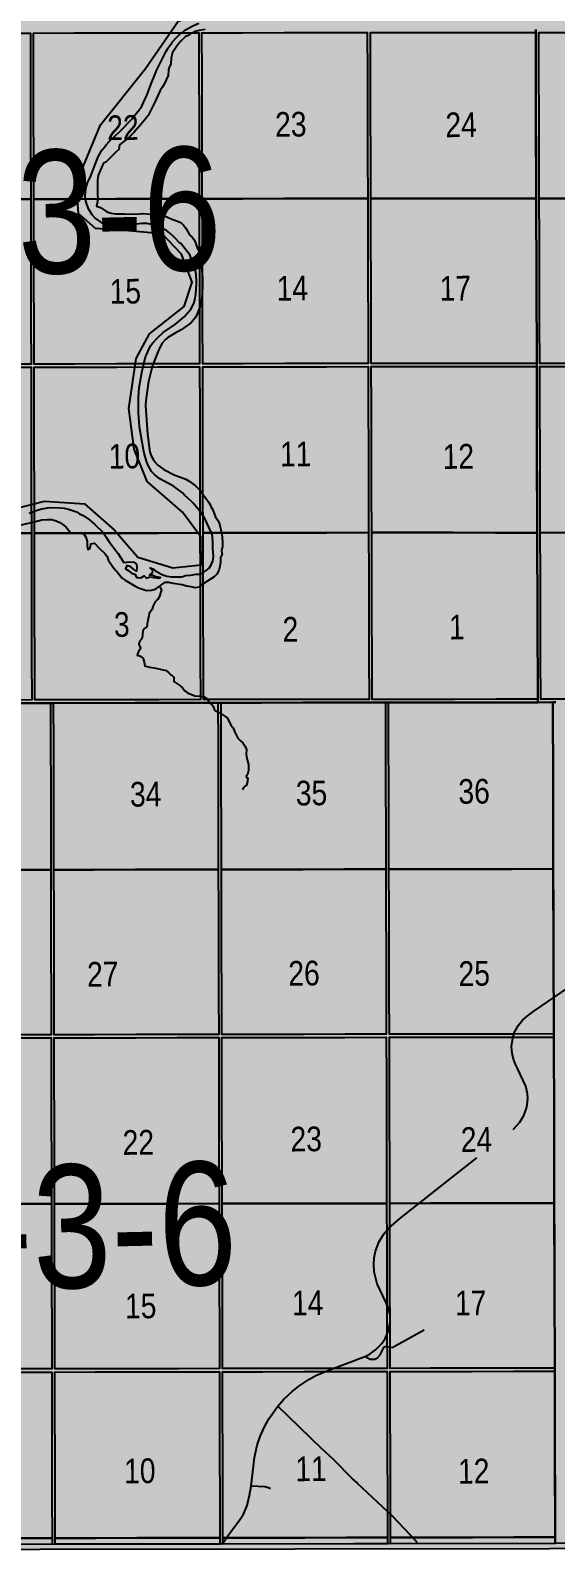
# Model space of a CAD drawing. Extents: x 405326 to 424052, y 6044755 to 6062236.
# Drawn here: x 417105.8 to 417274.9, y 6049232 to 6049722.1 of the extents above; entities that cross this region are included whole.
import ezdxf

# ---------------------------------------------------------------- set-up
doc = ezdxf.new("R2010")
doc.units = 0
doc.header["$LTSCALE"] = 5
doc.linetypes.add('DASHED2', pattern=[9.525, 6.35, -3.175])
for name, color, linetype in [('39', 28, 'Continuous'), ('Quarters', 8, 'Continuous'), ('RoadSeg', 57, 'DASHED2'), ('T-WATER', 160, 'Continuous'), ('Townships', 57, 'Continuous')]:
    doc.layers.add(name, color=color, linetype=linetype)
doc.layers.add('ROUTE-MAP-BACKGROUND-H', color=7, linetype='Continuous', true_color=0xf0ebff)
doc.styles.add('120', font='ARIALN.TTF', dxfattribs={"height": 13})
doc.linetypes.add('TRACKS', pattern='A,3.81,[130,ltypeshp1.shx,S=6.35,R=0,X=0,Y=0],3.81', length=7.62)

msp = doc.modelspace()

# ---------------------------------------------------------------- hatches: boundary and pattern name
at = {"layer": 'ROUTE-MAP-BACKGROUND-H'}
h = msp.add_hatch(color=256, dxfattribs=at)
h.dxf.hatch_style = 1
h.paths.add_polyline_path([(416614.74, 6050107.04), (417600.353, 6050108.36), (417601.524, 6049233.335), (416615.912, 6049232.015)])

# ---------------------------------------------------------------- linework, layer by layer
at = {"layer": '39', "linetype": 'TRACKS', "flags": 128}
msp.add_lwpolyline([(416900.986, 6049233.699), (416899.999, 6049240.417), (416897.513, 6049271.202), (416886.85, 6049290.613), (416876.311, 6049305.749), (416867.287, 6049325.285), (416877.047, 6049340.35), (416898.725, 6049366.378), (416916.12, 6049377.153), (416928.973, 6049398.733), (416944.92, 6049409.701), (416941.13, 6049434.717), (416946.428, 6049451.926), (416962.063, 6049461.956), (416972.053, 6049480.735), (416998.024, 6049505.601), (417011.149, 6049520.944), (417037.44, 6049520.041), (417061.548, 6049513.193), (417082.203, 6049514.471), (417093.773, 6049521.68), (417089.686, 6049535.437), (417082.473, 6049546.687), (417087.143, 6049564.521), (417110.296, 6049570.494), (417123.129, 6049569.573), (417132.842, 6049561.141), (417140.366, 6049552.394), (417151.637, 6049548.969), (417160.712, 6049549.919), (417160.7, 6049558.989), (417154.761, 6049566.971), (417143.357, 6049576.768), (417139.219, 6049587.164), (417137.434, 6049600.311), (417139.769, 6049616.407), (417144.08, 6049624.355), (417155.262, 6049633.201), (417157.805, 6049641.055), (417154.454, 6049650.078), (417148.161, 6049656.546), (417136.18, 6049657.708), (417126.753, 6049658.284), (417121.247, 6049663.183), (417120.449, 6049672.798), (417128.289, 6049691.753), (417142.797, 6049709.828), (417153.382, 6049725.15), (417173.403, 6049732.438), (417203.045, 6049742.094), (417231.892, 6049757.637), (417272.139, 6049766.522), (417291.766, 6049775.576), (417299.113, 6049783.381), (417295.948, 6049800.059), (417276.067, 6049834.769), (417258.919, 6049865.047), (417253.785, 6049884.107), (417259.264, 6049898.833), (417277.309, 6049916.127), (417285.331, 6049938.511), (417281.396, 6049943.609)], dxfattribs=at)
at = {"layer": 'Quarters'}
for points in [[(417105.823, 6049681.168), (417105.849, 6049667.793), (417092.447, 6049667.77), (417079.045, 6049667.747), (417065.644, 6049667.724), (417052.576, 6049667.702), (417052.556, 6049681.076), (417052.535, 6049694.451), (417052.514, 6049707.825), (417052.493, 6049721.2), (417065.556, 6049721.222), (417078.953, 6049721.245), (417092.35, 6049721.268), (417105.747, 6049721.291), (417105.772, 6049707.917), (417105.798, 6049694.542)], [(417160.094, 6049681.261), (417160.124, 6049667.887), (417146.723, 6049667.864), (417133.321, 6049667.841), (417119.92, 6049667.818), (417106.852, 6049667.795), (417106.827, 6049681.17), (417106.801, 6049694.544), (417106.776, 6049707.918), (417106.75, 6049721.293), (417119.813, 6049721.315), (417133.209, 6049721.338), (417146.606, 6049721.361), (417160.003, 6049721.384), (417160.033, 6049708.009), (417160.064, 6049694.635)], [(417214.363, 6049681.355), (417214.398, 6049667.981), (417200.997, 6049667.957), (417187.597, 6049667.934), (417174.195, 6049667.911), (417161.128, 6049667.889), (417161.097, 6049681.263), (417161.067, 6049694.637), (417161.037, 6049708.011), (417161.006, 6049721.385), (417174.069, 6049721.408), (417187.466, 6049721.43), (417200.862, 6049721.454), (417214.258, 6049721.477), (417214.293, 6049708.103), (417214.328, 6049694.729)], [(417268.628, 6049681.339), (417268.668, 6049667.966), (417255.268, 6049667.97), (417241.867, 6049667.973), (417228.467, 6049667.977), (417215.401, 6049667.981), (417215.366, 6049681.355), (417215.331, 6049694.729), (417215.296, 6049708.103), (417215.261, 6049721.476), (417228.322, 6049721.472), (417241.718, 6049721.468), (417255.114, 6049721.464), (417268.509, 6049721.46), (417268.549, 6049708.087), (417268.589, 6049694.713)], [(417322.901, 6049681.552), (417322.945, 6049668.178), (417309.543, 6049668.126), (417296.141, 6049668.073), (417282.739, 6049668.021), (417269.671, 6049667.97), (417269.631, 6049681.343), (417269.592, 6049694.717), (417269.552, 6049708.091), (417269.512, 6049721.464), (417282.575, 6049721.515), (417295.973, 6049721.567), (417309.37, 6049721.619), (417322.768, 6049721.672), (417322.812, 6049708.298), (417322.856, 6049694.925)], [(417105.926, 6049627.67), (417105.951, 6049614.63), (417092.544, 6049614.607), (417079.138, 6049614.584), (417065.731, 6049614.561), (417052.659, 6049614.538), (417052.639, 6049627.578), (417052.618, 6049640.953), (417052.597, 6049654.327), (417052.576, 6049667.702), (417065.644, 6049667.724), (417079.045, 6049667.747), (417092.447, 6049667.77), (417105.849, 6049667.793), (417105.875, 6049654.419), (417105.9, 6049641.045)], [(417160.216, 6049627.764), (417160.246, 6049614.724), (417146.839, 6049614.701), (417133.433, 6049614.678), (417120.026, 6049614.655), (417106.954, 6049614.632), (417106.929, 6049627.672), (417106.903, 6049641.046), (417106.878, 6049654.421), (417106.852, 6049667.795), (417119.92, 6049667.818), (417133.321, 6049667.841), (417146.723, 6049667.864), (417160.124, 6049667.887), (417160.155, 6049654.513), (417160.185, 6049641.138)], [(417214.504, 6049627.859), (417214.538, 6049614.819), (417201.133, 6049614.796), (417187.727, 6049614.772), (417174.321, 6049614.749), (417161.249, 6049614.726), (417161.219, 6049627.766), (417161.188, 6049641.14), (417161.158, 6049654.514), (417161.128, 6049667.889), (417174.195, 6049667.911), (417187.597, 6049667.934), (417200.997, 6049667.957), (417214.398, 6049667.981), (417214.433, 6049654.607), (417214.469, 6049641.233)], [(417268.787, 6049627.845), (417268.826, 6049614.806), (417255.421, 6049614.809), (417242.017, 6049614.812), (417228.612, 6049614.816), (417215.541, 6049614.819), (417215.507, 6049627.859), (417215.472, 6049641.233), (417215.437, 6049654.607), (417215.401, 6049667.981), (417228.467, 6049667.977), (417241.867, 6049667.973), (417255.268, 6049667.97), (417268.668, 6049667.966), (417268.708, 6049654.592), (417268.747, 6049641.219)], [(417323.078, 6049628.058), (417323.121, 6049615.019), (417309.715, 6049614.967), (417296.308, 6049614.914), (417282.901, 6049614.861), (417269.829, 6049614.81), (417269.79, 6049627.849), (417269.75, 6049641.222), (417269.711, 6049654.596), (417269.671, 6049667.97), (417282.739, 6049668.021), (417296.141, 6049668.073), (417309.543, 6049668.126), (417322.945, 6049668.178), (417322.989, 6049654.805), (417323.033, 6049641.432)], [(417106.03, 6049573.504), (417106.056, 6049560.13), (417092.644, 6049560.106), (417079.233, 6049560.083), (417065.821, 6049560.06), (417052.744, 6049560.037), (417052.723, 6049573.411), (417052.702, 6049586.786), (417052.681, 6049600.16), (417052.661, 6049613.535), (417065.733, 6049613.558), (417079.139, 6049613.581), (417092.546, 6049613.604), (417105.953, 6049613.627), (417105.978, 6049600.253), (417106.004, 6049586.879)], [(417160.339, 6049573.599), (417160.37, 6049560.225), (417146.959, 6049560.201), (417133.547, 6049560.178), (417120.136, 6049560.154), (417107.059, 6049560.132), (417107.033, 6049573.506), (417107.007, 6049586.88), (417106.982, 6049600.255), (417106.956, 6049613.629), (417120.028, 6049613.652), (417133.435, 6049613.675), (417146.841, 6049613.698), (417160.248, 6049613.721), (417160.278, 6049600.347), (417160.309, 6049586.973)], [(417214.647, 6049573.694), (417214.682, 6049560.32), (417201.272, 6049560.297), (417187.861, 6049560.273), (417174.45, 6049560.249), (417161.373, 6049560.226), (417161.343, 6049573.601), (417161.312, 6049586.975), (417161.282, 6049600.349), (417161.251, 6049613.723), (417174.323, 6049613.746), (417187.73, 6049613.769), (417201.135, 6049613.793), (417214.541, 6049613.816), (417214.576, 6049600.442), (417214.611, 6049587.068)], [(417268.949, 6049573.682), (417268.988, 6049560.308), (417255.579, 6049560.311), (417242.17, 6049560.314), (417228.76, 6049560.317), (417215.685, 6049560.32), (417215.65, 6049573.694), (417215.614, 6049587.068), (417215.579, 6049600.442), (417215.544, 6049613.816), (417228.614, 6049613.813), (417242.019, 6049613.809), (417255.424, 6049613.806), (417268.829, 6049613.803), (417268.869, 6049600.429), (417268.909, 6049587.055)], [(417323.258, 6049573.896), (417323.302, 6049560.523), (417309.891, 6049560.47), (417296.48, 6049560.417), (417283.068, 6049560.364), (417269.992, 6049560.312), (417269.952, 6049573.686), (417269.912, 6049587.059), (417269.872, 6049600.433), (417269.832, 6049613.807), (417282.904, 6049613.858), (417296.311, 6049613.911), (417309.718, 6049613.964), (417323.124, 6049614.016), (417323.169, 6049600.643), (417323.213, 6049587.27)], [(417323.436, 6049520.304), (417323.481, 6049506.832), (417310.065, 6049506.779), (417296.649, 6049506.725), (417283.234, 6049506.672), (417270.152, 6049506.62), (417270.112, 6049520.092), (417270.071, 6049533.565), (417270.031, 6049546.939), (417269.992, 6049560.312), (417283.068, 6049560.364), (417296.48, 6049560.417), (417309.891, 6049560.47), (417323.302, 6049560.523), (417323.347, 6049547.149), (417323.391, 6049533.776)], [(417106.133, 6049519.897), (417106.159, 6049506.413), (417092.743, 6049506.389), (417079.327, 6049506.366), (417065.91, 6049506.342), (417052.828, 6049506.319), (417052.807, 6049519.804), (417052.786, 6049533.288), (417052.765, 6049546.662), (417052.744, 6049560.037), (417065.821, 6049560.06), (417079.233, 6049560.083), (417092.644, 6049560.106), (417106.056, 6049560.13), (417106.082, 6049546.755), (417106.107, 6049533.381)], [(417160.462, 6049519.992), (417160.493, 6049506.508), (417147.077, 6049506.485), (417133.661, 6049506.461), (417120.244, 6049506.438), (417107.162, 6049506.415), (417107.137, 6049519.899), (417107.111, 6049533.383), (417107.085, 6049546.757), (417107.059, 6049560.132), (417120.136, 6049560.154), (417133.547, 6049560.178), (417146.959, 6049560.201), (417160.37, 6049560.225), (417160.401, 6049546.851), (417160.431, 6049533.476)], [(417214.788, 6049520.089), (417214.824, 6049506.605), (417201.409, 6049506.581), (417187.994, 6049506.556), (417174.578, 6049506.533), (417161.496, 6049506.51), (417161.465, 6049519.994), (417161.435, 6049533.478), (417161.404, 6049546.852), (417161.373, 6049560.226), (417174.45, 6049560.249), (417187.861, 6049560.273), (417201.272, 6049560.297), (417214.682, 6049560.32), (417214.717, 6049546.946), (417214.753, 6049533.572)], [(417269.109, 6049520.088), (417269.149, 6049506.616), (417255.735, 6049506.613), (417242.321, 6049506.61), (417228.907, 6049506.608), (417215.827, 6049506.605), (417215.791, 6049520.089), (417215.756, 6049533.572), (417215.72, 6049546.946), (417215.685, 6049560.32), (417228.76, 6049560.317), (417242.17, 6049560.314), (417255.579, 6049560.311), (417268.988, 6049560.308), (417269.028, 6049546.935), (417269.068, 6049533.561)], [(417112.304, 6049465.076), (417112.328, 6049451.702), (417099.006, 6049451.68), (417085.683, 6049451.657), (417072.36, 6049451.635), (417059.372, 6049451.614), (417059.352, 6049464.988), (417059.332, 6049478.362), (417059.312, 6049491.847), (417059.292, 6049505.331), (417072.276, 6049505.353), (417085.594, 6049505.375), (417098.911, 6049505.398), (417112.229, 6049505.42), (417112.254, 6049491.936), (417112.279, 6049478.451)], [(417166.251, 6049465.167), (417166.28, 6049451.792), (417152.96, 6049451.769), (417139.639, 6049451.747), (417126.318, 6049451.725), (417113.332, 6049451.703), (417113.307, 6049465.078), (417113.282, 6049478.453), (417113.257, 6049491.937), (417113.232, 6049505.422), (417126.214, 6049505.444), (417139.53, 6049505.467), (417152.846, 6049505.489), (417166.162, 6049505.512), (417166.191, 6049492.027), (417166.221, 6049478.542)], [(417220.194, 6049465.26), (417220.229, 6049451.885), (417206.91, 6049451.861), (417193.591, 6049451.837), (417180.27, 6049451.815), (417167.284, 6049451.793), (417167.254, 6049465.168), (417167.225, 6049478.543), (417167.195, 6049492.028), (417167.165, 6049505.513), (417180.146, 6049505.535), (417193.462, 6049505.558), (417206.776, 6049505.581), (417220.091, 6049505.604), (417220.125, 6049492.12), (417220.16, 6049478.635)], [(417274.132, 6049465.326), (417274.171, 6049451.952), (417260.853, 6049451.936), (417247.534, 6049451.919), (417234.216, 6049451.902), (417221.232, 6049451.886), (417221.197, 6049465.261), (417221.163, 6049478.636), (417221.128, 6049492.121), (417221.094, 6049505.605), (417234.073, 6049505.615), (417247.387, 6049505.625), (417260.701, 6049505.636), (417274.014, 6049505.646), (417274.054, 6049492.173), (417274.093, 6049478.7)], [(417112.403, 6049411.577), (417112.427, 6049398.537), (417099.1, 6049398.515), (417085.772, 6049398.493), (417072.445, 6049398.471), (417059.451, 6049398.45), (417059.432, 6049411.49), (417059.412, 6049424.865), (417059.392, 6049438.239), (417059.372, 6049451.614), (417072.36, 6049451.635), (417085.683, 6049451.657), (417099.006, 6049451.68), (417112.328, 6049451.702), (417112.353, 6049438.327), (417112.378, 6049424.952)], [(417166.37, 6049411.666), (417166.399, 6049398.625), (417153.073, 6049398.604), (417139.747, 6049398.582), (417126.422, 6049398.56), (417113.43, 6049398.539), (417113.406, 6049411.579), (417113.381, 6049424.954), (417113.357, 6049438.329), (417113.332, 6049451.703), (417126.318, 6049451.725), (417139.639, 6049451.747), (417152.96, 6049451.769), (417166.28, 6049451.792), (417166.31, 6049438.416), (417166.34, 6049425.041)], [(417220.332, 6049411.76), (417220.366, 6049398.719), (417207.042, 6049398.695), (417193.718, 6049398.67), (417180.393, 6049398.648), (417167.402, 6049398.627), (417167.373, 6049411.668), (417167.343, 6049425.043), (417167.313, 6049438.418), (417167.284, 6049451.793), (417180.27, 6049451.815), (417193.591, 6049451.837), (417206.91, 6049451.861), (417220.229, 6049451.885), (417220.263, 6049438.51), (417220.298, 6049425.135)], [(417274.289, 6049411.831), (417274.327, 6049398.791), (417261.004, 6049398.774), (417247.681, 6049398.756), (417234.358, 6049398.738), (417221.369, 6049398.72), (417221.335, 6049411.761), (417221.301, 6049425.136), (417221.266, 6049438.511), (417221.232, 6049451.886), (417234.216, 6049451.902), (417247.534, 6049451.919), (417260.853, 6049451.936), (417274.171, 6049451.952), (417274.21, 6049438.579), (417274.25, 6049425.205)], [(417112.504, 6049357.409), (417112.529, 6049344.035), (417099.196, 6049344.013), (417085.864, 6049343.992), (417072.531, 6049343.97), (417059.533, 6049343.949), (417059.513, 6049357.324), (417059.493, 6049370.698), (417059.473, 6049384.073), (417059.453, 6049397.447), (417072.446, 6049397.468), (417085.774, 6049397.49), (417099.101, 6049397.512), (417112.429, 6049397.534), (417112.454, 6049384.159), (417112.479, 6049370.784)], [(417166.49, 6049357.497), (417166.52, 6049344.122), (417153.189, 6049344.1), (417139.859, 6049344.079), (417126.528, 6049344.057), (417113.532, 6049344.036), (417113.507, 6049357.411), (417113.482, 6049370.786), (417113.457, 6049384.161), (417113.432, 6049397.535), (417126.424, 6049397.557), (417139.749, 6049397.579), (417153.075, 6049397.6), (417166.401, 6049397.622), (417166.431, 6049384.247), (417166.46, 6049370.872)], [(417220.472, 6049357.591), (417220.507, 6049344.216), (417207.178, 6049344.191), (417193.85, 6049344.166), (417180.519, 6049344.144), (417167.523, 6049344.123), (417167.493, 6049357.499), (417167.464, 6049370.874), (417167.434, 6049384.249), (417167.404, 6049397.624), (417180.395, 6049397.645), (417193.721, 6049397.667), (417207.045, 6049397.691), (417220.369, 6049397.716), (417220.403, 6049384.341), (417220.438, 6049370.966)], [(417274.448, 6049357.667), (417274.487, 6049344.293), (417261.159, 6049344.274), (417247.832, 6049344.255), (417234.504, 6049344.236), (417221.51, 6049344.217), (417221.475, 6049357.592), (417221.441, 6049370.967), (417221.406, 6049384.342), (417221.372, 6049397.717), (417234.36, 6049397.735), (417247.684, 6049397.753), (417261.007, 6049397.77), (417274.33, 6049397.788), (417274.369, 6049384.414), (417274.409, 6049371.04)], [(417112.604, 6049303.91), (417112.628, 6049290.87), (417099.291, 6049290.849), (417085.953, 6049290.827), (417072.616, 6049290.806), (417059.613, 6049290.786), (417059.593, 6049303.826), (417059.573, 6049317.2), (417059.553, 6049330.575), (417059.533, 6049343.949), (417072.531, 6049343.97), (417085.864, 6049343.992), (417099.196, 6049344.013), (417112.529, 6049344.035), (417112.554, 6049330.66), (417112.579, 6049317.285)], [(417166.61, 6049303.996), (417166.639, 6049290.956), (417153.303, 6049290.934), (417139.968, 6049290.913), (417126.633, 6049290.892), (417113.631, 6049290.871), (417113.607, 6049303.912), (417113.582, 6049317.287), (417113.557, 6049330.662), (417113.532, 6049344.036), (417126.528, 6049344.057), (417139.859, 6049344.079), (417153.189, 6049344.1), (417166.52, 6049344.122), (417166.55, 6049330.747), (417166.58, 6049317.371)], [(417220.611, 6049304.091), (417220.645, 6049291.05), (417207.312, 6049291.025), (417193.978, 6049290.999), (417180.643, 6049290.978), (417167.642, 6049290.957), (417167.613, 6049303.998), (417167.583, 6049317.373), (417167.553, 6049330.748), (417167.523, 6049344.123), (417180.519, 6049344.144), (417193.85, 6049344.166), (417207.178, 6049344.191), (417220.507, 6049344.216), (417220.542, 6049330.841), (417220.576, 6049317.466)], [(417274.606, 6049304.171), (417274.644, 6049291.132), (417261.312, 6049291.112), (417247.979, 6049291.091), (417234.647, 6049291.071), (417221.648, 6049291.052), (417221.614, 6049304.092), (417221.579, 6049317.467), (417221.545, 6049330.842), (417221.51, 6049344.217), (417234.504, 6049344.236), (417247.832, 6049344.255), (417261.159, 6049344.274), (417274.487, 6049344.293), (417274.527, 6049330.919), (417274.566, 6049317.545)], [(417112.705, 6049249.742), (417112.731, 6049236.368), (417099.388, 6049236.347), (417086.046, 6049236.326), (417072.704, 6049236.305), (417059.695, 6049236.285), (417059.675, 6049249.659), (417059.655, 6049263.034), (417059.635, 6049276.408), (417059.615, 6049289.783), (417072.618, 6049289.803), (417085.955, 6049289.824), (417099.293, 6049289.846), (417112.63, 6049289.867), (417112.655, 6049276.492), (417112.68, 6049263.117)], [(417166.731, 6049249.827), (417166.761, 6049236.452), (417153.421, 6049236.431), (417140.08, 6049236.41), (417126.74, 6049236.389), (417113.734, 6049236.369), (417113.709, 6049249.744), (417113.683, 6049263.119), (417113.658, 6049276.494), (417113.633, 6049289.868), (417126.634, 6049289.889), (417139.97, 6049289.91), (417153.306, 6049289.931), (417166.641, 6049289.952), (417166.671, 6049276.577), (417166.701, 6049263.202)], [(417220.752, 6049249.922), (417220.787, 6049236.547), (417207.449, 6049236.521), (417194.111, 6049236.495), (417180.77, 6049236.474), (417167.764, 6049236.453), (417167.734, 6049249.829), (417167.704, 6049263.204), (417167.674, 6049276.579), (417167.644, 6049289.954), (417180.645, 6049289.975), (417193.981, 6049289.996), (417207.314, 6049290.021), (417220.648, 6049290.047), (417220.682, 6049276.672), (417220.717, 6049263.297)], [(417274.766, 6049250.007), (417274.805, 6049236.633), (417261.468, 6049236.612), (417248.13, 6049236.59), (417234.793, 6049236.569), (417221.79, 6049236.548), (417221.755, 6049249.923), (417221.72, 6049263.298), (417221.686, 6049276.673), (417221.651, 6049290.048), (417234.649, 6049290.068), (417247.982, 6049290.088), (417261.314, 6049290.108), (417274.647, 6049290.129), (417274.686, 6049276.755), (417274.726, 6049263.381)], [(417112.731, 6049236.368), (417112.734, 6049234.363), (417059.699, 6049234.286), (417059.695, 6049236.285), (417072.704, 6049236.305), (417086.046, 6049236.326), (417099.388, 6049236.347)], [(417166.761, 6049236.452), (417166.766, 6049234.443), (417113.738, 6049234.365), (417113.734, 6049236.369), (417126.74, 6049236.389), (417140.08, 6049236.41), (417153.421, 6049236.431)], [(417220.787, 6049236.547), (417220.792, 6049234.522), (417167.769, 6049234.444), (417167.764, 6049236.453), (417180.77, 6049236.474), (417194.111, 6049236.495), (417207.449, 6049236.521)], [(417274.805, 6049236.633), (417274.811, 6049234.601), (417221.795, 6049234.523), (417221.79, 6049236.548), (417234.793, 6049236.569), (417248.13, 6049236.59), (417261.468, 6049236.612)]]:
    msp.add_lwpolyline(points, close=True, dxfattribs=at)
at = {"layer": 'RoadSeg'}
for points in [[(417213.76, 6049294.968), (417215.24, 6049295.765), (417216.945, 6049296.965), (417218.995, 6049299.105), (417219.992, 6049300.69), (417220.821, 6049302.404), (417221.258, 6049303.711), (417221.644, 6049305.915), (417221.591, 6049308.375), (417221.227, 6049309.864), (417220.452, 6049311.91), (417217.489, 6049318.234), (417216.473, 6049322.171), (417216.323, 6049324.563), (417216.444, 6049326.662), (417216.865, 6049328.766), (417218.094, 6049331.953), (417219.736, 6049334.549), (417221.165, 6049336.177), (417224.627, 6049339.178), (417261.203, 6049368.035), (417263.383, 6049370.344), (417264.733, 6049372.535), (417265.581, 6049374.915), (417265.792, 6049375.95), (417266.014, 6049378.018), (417265.882, 6049379.512), (417265.331, 6049381.962), (417261.881, 6049389.306), (417261.386, 6049390.693), (417260.914, 6049392.546), (417260.768, 6049394.705), (417261.141, 6049397.474), (417261.732, 6049399.383), (417262.949, 6049401.604), (417264.213, 6049403.195), (417265.747, 6049404.558), (417267.876, 6049406.134), (417279.091, 6049413.725)], [(417213.76, 6049294.968), (417215.24, 6049295.765), (417216.945, 6049296.965), (417218.995, 6049299.105), (417219.992, 6049300.69), (417220.821, 6049302.404), (417221.258, 6049303.711), (417221.644, 6049305.915), (417221.591, 6049308.375), (417221.227, 6049309.864), (417220.452, 6049311.91), (417217.489, 6049318.234), (417216.473, 6049322.171), (417216.323, 6049324.563), (417216.444, 6049326.662), (417216.865, 6049328.766), (417218.094, 6049331.953), (417219.736, 6049334.549), (417221.165, 6049336.177), (417224.627, 6049339.178), (417261.203, 6049368.035), (417263.383, 6049370.344), (417264.733, 6049372.535), (417265.581, 6049374.915), (417265.792, 6049375.95), (417266.014, 6049378.018), (417265.882, 6049379.512), (417265.331, 6049381.962), (417261.881, 6049389.306), (417261.386, 6049390.693), (417260.914, 6049392.546), (417260.768, 6049394.705), (417261.141, 6049397.474), (417261.732, 6049399.383), (417262.949, 6049401.604), (417264.213, 6049403.195), (417265.747, 6049404.558), (417267.876, 6049406.134), (417279.091, 6049413.725)], [(417213.76, 6049294.968), (417213.999, 6049294.674), (417215.179, 6049293.967), (417216.675, 6049293.999), (417217.531, 6049294.417), (417218.442, 6049295.401), (417219.751, 6049297.957), (417220.014, 6049298.129), (417220.719, 6049298.101), (417222.299, 6049297.717), (417222.744, 6049298.021), (417223.5, 6049298.428), (417232.585, 6049303.441)], [(417213.76, 6049294.968), (417213.999, 6049294.674), (417215.179, 6049293.967), (417216.675, 6049293.999), (417217.531, 6049294.417), (417218.442, 6049295.401), (417219.751, 6049297.957), (417220.014, 6049298.129), (417220.719, 6049298.101), (417222.299, 6049297.717), (417222.744, 6049298.021), (417223.5, 6049298.428), (417232.585, 6049303.441)], [(417185.461, 6049278.862), (417187.41, 6049281.099), (417190.051, 6049283.618), (417192.209, 6049285.36), (417195.424, 6049287.458), (417197.726, 6049288.738), (417201.516, 6049290.382), (417213.76, 6049294.968)], [(417185.461, 6049278.862), (417187.41, 6049281.099), (417190.051, 6049283.618), (417192.209, 6049285.36), (417195.424, 6049287.458), (417197.726, 6049288.738), (417201.516, 6049290.382), (417213.76, 6049294.968)], [(417176.81, 6049253.082), (417177.964, 6049262.302), (417178.844, 6049266.28), (417179.781, 6049269.127), (417181.018, 6049271.948), (417182.522, 6049274.741), (417185.461, 6049278.862)], [(417176.81, 6049253.082), (417177.964, 6049262.302), (417178.844, 6049266.28), (417179.781, 6049269.127), (417181.018, 6049271.948), (417182.522, 6049274.741), (417185.461, 6049278.862)], [(417230.252, 6049234.536), (417230.238, 6049235.174), (417222.344, 6049243.422), (417211.143, 6049253.928), (417210.901, 6049254.322), (417209.513, 6049255.49), (417203.257, 6049261.81), (417199.389, 6049265.354), (417185.461, 6049278.862)], [(417230.252, 6049234.536), (417230.238, 6049235.174), (417222.344, 6049243.422), (417211.143, 6049253.928), (417210.901, 6049254.322), (417209.513, 6049255.49), (417203.257, 6049261.81), (417199.389, 6049265.354), (417185.461, 6049278.862)], [(417167.533, 6049234.444), (417169.579, 6049237.406), (417173.144, 6049242.099), (417174.394, 6049244.122), (417175.593, 6049246.903), (417176.323, 6049250.231), (417176.81, 6049253.082)], [(417167.533, 6049234.444), (417169.579, 6049237.406), (417173.144, 6049242.099), (417174.394, 6049244.122), (417175.593, 6049246.903), (417176.323, 6049250.231), (417176.81, 6049253.082)], [(417183.103, 6049252.199), (417182.496, 6049252.552), (417181.258, 6049252.924), (417176.81, 6049253.082)], [(417183.103, 6049252.199), (417182.496, 6049252.552), (417181.258, 6049252.924), (417176.81, 6049253.082)]]:
    msp.add_lwpolyline(points, dxfattribs=at)
at = {"layer": 'ROUTE-MAP-BACKGROUND-H'}
msp.add_lwpolyline([(416614.74, 6050107.04), (417600.353, 6050108.36), (417601.524, 6049233.335), (416615.912, 6049232.015)], close=True, dxfattribs=at)
at = {"layer": 'T-WATER', "linetype": 'Continuous'}
for p, q in [((417138.619, 6049693.722), (417139.052, 6049694.332)), ((417139.052, 6049694.332), (417139.259, 6049694.623))]:
    msp.add_line(p, q, dxfattribs=at)
at = {"layer": 'T-WATER'}
for points in [[(417154.501, 6049721.398), (417155.528, 6049722.169), (417155.764, 6049722.346), (417155.866, 6049722.404), (417155.957, 6049722.455), (417157.904, 6049723.552), (417159.301, 6049724.168), (417159.961, 6049724.459)], [(417162.05, 6049722.414), (417160.064, 6049722.149), (417158.812, 6049721.764), (417158.028, 6049721.404)], [(417145.83, 6049707.866), (417146.489, 6049709.488), (417148.786, 6049714.196), (417149.168, 6049714.82), (417149.422, 6049715.234), (417149.991, 6049716.362), (417149.996, 6049716.372), (417150.003, 6049716.382), (417151.378, 6049718.266), (417151.416, 6049718.321), (417151.467, 6049718.379), (417152.789, 6049719.874), (417152.991, 6049720.102), (417153.852, 6049720.911), (417154.266, 6049721.222), (417154.501, 6049721.398)], [(417158.028, 6049721.404), (417157.63, 6049721.222), (417156.346, 6049720.403), (417155.672, 6049720.168), (417154.219, 6049718.711), (417153.431, 6049717.823), (417151.562, 6049715.035), (417151.12, 6049713.319), (417150.983, 6049711.253), (417150.524, 6049710.466), (417150.28, 6049709.569), (417150.18, 6049707.588), (417148.842, 6049704.781), (417148.238, 6049703.705), (417147.514, 6049702.759), (417145.938, 6049699.283)], [(417151.378, 6049718.266), (417151.416, 6049718.321), (417151.467, 6049718.379)], [(417150.003, 6049716.382), (417149.996, 6049716.372), (417149.991, 6049716.362)], [(417142.914, 6049700.549), (417143.401, 6049701.524), (417144.618, 6049704.881), (417145.83, 6049707.866)], [(417139.259, 6049694.623), (417139.439, 6049694.877), (417140.943, 6049696.705), (417141.601, 6049697.747), (417142.699, 6049700.117)], [(417142.699, 6049700.117), (417142.775, 6049700.27), (417142.914, 6049700.549)], [(417145.938, 6049699.283), (417143.642, 6049694.767), (417143.555, 6049694.631)], [(417133.243, 6049688.343), (417134.577, 6049689.585), (417138.619, 6049693.722)], [(417143.555, 6049694.631), (417142.984, 6049693.738), (417141.463, 6049691.902), (417139.02, 6049689.259), (417137.357, 6049687.579), (417134.496, 6049685.314), (417134.235, 6049683.815), (417133.255, 6049682.869)], [(417123.509, 6049667.848), (417123.429, 6049668.635), (417123.467, 6049670.241), (417123.746, 6049671.674), (417124.161, 6049672.983), (417125.19, 6049675.312), (417127.148, 6049680.351), (417127.563, 6049681.417), (417128.811, 6049683.561), (417129.546, 6049684.457), (417130.286, 6049685.358), (417131.095, 6049686.344), (417133.243, 6049688.343)], [(417133.255, 6049682.869), (417131.727, 6049681.394), (417130.924, 6049680.512), (417130.029, 6049679.725), (417129.534, 6049679.438), (417129.129, 6049678.905), (417128.915, 6049678.499), (417127.597, 6049675.411), (417127.324, 6049673.965), (417127.33, 6049669.26), (417127.433, 6049667.854)], [(417133.304, 6049659.379), (417132.556, 6049659.353), (417130.901, 6049659.378), (417130.469, 6049659.444), (417129.439, 6049659.602), (417129.01, 6049659.996), (417128.971, 6049660.032), (417128.567, 6049660.403), (417126.551, 6049661.712), (417125.689, 6049662.698), (417124.456, 6049664.677), (417123.581, 6049667.142), (417123.509, 6049667.848)], [(417127.433, 6049667.854), (417127.45, 6049667.624), (417127.309, 6049666.467), (417127.091, 6049665.497), (417128.359, 6049665.095), (417130.326, 6049663.684), (417131.752, 6049663.251), (417133.136, 6049663.063), (417133.296, 6049663.062)], [(417133.296, 6049663.062), (417136.028, 6049663.04), (417137.589, 6049662.91), (417140.735, 6049662.995), (417142.17, 6049663.191), (417145.281, 6049662.868), (417146.577, 6049662.485), (417147.913, 6049662.254), (417149.459, 6049662.215), (417150.575, 6049661.637), (417154.248, 6049660.255), (417155.118, 6049659.436), (417155.85, 6049658.472), (417157.027, 6049656.309), (417157.857, 6049655.485), (417158.605, 6049654.58), (417159.083, 6049653.386), (417159.47, 6049652.099), (417160.003, 6049650.963), (417160.129, 6049650.441)], [(417159.243, 6049641.161), (417159.131, 6049643.59), (417158.603, 6049646.388), (417158.104, 6049647.564), (417157.509, 6049648.659), (417157.283, 6049649.28), (417157.064, 6049649.883), (417154.258, 6049653.46), (417153.922, 6049653.629), (417152.327, 6049655.335), (417150.527, 6049656.918), (417149.56, 6049657.624), (417146.119, 6049659.239), (417143.376, 6049659.895), (417141.803, 6049659.959), (417138.884, 6049659.57), (417133.304, 6049659.379)], [(417160.129, 6049650.441), (417160.327, 6049649.621), (417160.761, 6049646.749), (417161.084, 6049643.762), (417161.151, 6049642.24)], [(417144.403, 6049620.477), (417145.134, 6049621.447), (417146.766, 6049623.2), (417148.558, 6049624.776), (417152.494, 6049627.538), (417155.255, 6049629.854), (417156.062, 6049630.73), (417157.39, 6049632.355), (417157.978, 6049633.305), (417158.507, 6049634.455), (417158.855, 6049635.82), (417159.079, 6049637.198), (417159.275, 6049640.454), (417159.243, 6049641.16), (417159.243, 6049641.161)], [(417161.158, 6049639.402), (417160.97, 6049635.925), (417160.725, 6049634.538), (417160.17, 6049632.696)], [(417161.151, 6049642.24), (417161.152, 6049642.226), (417161.199, 6049641.164)], [(417161.199, 6049641.164), (417161.223, 6049640.617), (417161.158, 6049639.413), (417161.158, 6049639.402)], [(417160.17, 6049632.696), (417159.932, 6049631.909), (417159.445, 6049630.695), (417158.871, 6049629.558), (417157.969, 6049628.512), (417157.297, 6049627.759), (417156.84, 6049627.445), (417154.302, 6049625.703), (417152.19, 6049624.431), (417151.067, 6049623.853), (417150.057, 6049623.186), (417149.134, 6049622.412), (417148.178, 6049621.412), (417147.075, 6049619.342), (417145.276, 6049614.722)], [(417126.55, 6049562.896), (417129.125, 6049560.444), (417129.278, 6049560.194), (417130.12, 6049558.812), (417131.115, 6049557.313), (417131.892, 6049556.428), (417133.525, 6049554.272), (417134.049, 6049553.579), (417134.626, 6049552.506), (417135.866, 6049550.736), (417137.511, 6049550.927), (417139.087, 6049550.826), (417139.89, 6049550.148), (417140.038, 6049549.036), (417139.897, 6049547.865), (417138.943, 6049548.507), (417138.082, 6049549.329), (417136.836, 6049549.725), (417136.432, 6049548.651), (417137.445, 6049547.977), (417138.366, 6049547.224), (417139.38, 6049546.97), (417139.982, 6049545.902), (417141.371, 6049545.805), (417142.372, 6049546.446), (417143.175, 6049545.61), (417144.254, 6049546.09), (417147.03, 6049545.685), (417147.649, 6049545.892), (417146.178, 6049546.083), (417145.216, 6049546.485), (417144.124, 6049546.599), (417145.094, 6049547.407), (417145.166, 6049548.185), (417144.275, 6049548.978), (417145.205, 6049548.649), (417146.181, 6049547.943), (417148.376, 6049546.708), (417149.654, 6049546.291), (417151.18, 6049546.114), (417152.846, 6049546.05), (417154.553, 6049546.135), (417155.711, 6049546.529), (417157.311, 6049546.573), (417159.137, 6049546.896), (417160.219, 6049546.95), (417160.365, 6049547.011), (417161.368, 6049547.431), (417161.385, 6049547.438), (417162.412, 6049548.076), (417162.82, 6049548.441), (417163.352, 6049548.908), (417164, 6049549.952), (417164.507, 6049551.143), (417164.711, 6049552.625), (417164.558, 6049555.308), (417164.538, 6049556.891), (417164.369, 6049559.282), (417164.046, 6049560.255), (417163.96, 6049560.514), (417161.849, 6049565.045), (417161.325, 6049565.813), (417160.489, 6049567.04), (417160.319, 6049567.246), (417158.204, 6049569.802), (417157.37, 6049570.704), (417155.542, 6049572.246), (417154.752, 6049573.12), (417151.807, 6049575.244), (417147.451, 6049577.689), (417146.462, 6049578.404), (417145.718, 6049579.043), (417145.565, 6049579.176), (417144.759, 6049580.01), (417143.584, 6049582.159), (417143.129, 6049583.371), (417142.394, 6049585.939), (417142.212, 6049586.965), (417140.895, 6049594.404), (417140.647, 6049597.427), (417140.587, 6049598.923), (417140.522, 6049600.559), (417140.569, 6049603.868), (417140.805, 6049607.051), (417141.79, 6049612.492), (417142.083, 6049613.713), (417142.324, 6049614.717), (417142.863, 6049616.963), (417143.164, 6049617.649), (417143.889, 6049619.304), (417144.403, 6049620.477)], [(417145.276, 6049614.722), (417145.182, 6049614.483), (417144.995, 6049613.719)], [(417144.995, 6049613.719), (417143.845, 6049609.02), (417142.89, 6049602.898), (417142.878, 6049601.39), (417143.115, 6049596.7), (417143.437, 6049592.062), (417144.164, 6049586.969)], [(417144.164, 6049586.969), (417144.258, 6049586.309), (417144.704, 6049585.082), (417145.262, 6049583.96), (417145.959, 6049582.981), (417146.76, 6049582.053), (417148.722, 6049580.65), (417152.068, 6049578.924), (417155.829, 6049577.58), (417156.865, 6049576.923), (417158.798, 6049575.505)], [(417158.798, 6049575.505), (417160.304, 6049573.994), (417160.496, 6049573.8), (417161.31, 6049572.758), (417161.986, 6049571.891), (417163.342, 6049569.896), (417163.865, 6049568.766), (417164.483, 6049567.682), (417165.424, 6049565.302), (417166.115, 6049564.331), (417166.613, 6049563.177), (417167.273, 6049560.26), (417167.378, 6049559.794), (417167.601, 6049557.474), (417167.607, 6049555.906), (417167.317, 6049554.504), (417167.543, 6049553.391), (417166.958, 6049552.284), (417167.013, 6049550.789), (417166.778, 6049549.396), (417166.43, 6049548.128), (417165.793, 6049546.988), (417164.995, 6049546.108), (417161.376, 6049543.795), (417160.912, 6049543.498), (417160.374, 6049543.072), (417159.964, 6049542.747), (417158.813, 6049542.52), (417157.488, 6049542.887), (417156.017, 6049543.126), (417154.656, 6049543.462), (417151.685, 6049543.908), (417150.35, 6049544.265), (417148.986, 6049544.262), (417147.941, 6049543.645), (417147.224, 6049542.932)], [(417105.33, 6049566.556), (417106.008, 6049566.824), (417106.516, 6049567.024), (417107.011, 6049567.191), (417109.013, 6049567.865), (417111.815, 6049568.37), (417115.298, 6049568.316), (417116.661, 6049568.185), (417118.051, 6049567.899), (417120.592, 6049567.046), (417120.97, 6049566.806), (417121.614, 6049566.398), (417122.734, 6049565.822), (417124.758, 6049564.468), (417126.55, 6049562.896)], [(417100.074, 6049562.214), (417106.014, 6049563.61), (417107.017, 6049563.846), (417109.472, 6049564.423), (417111.121, 6049564.542), (417112.694, 6049564.505), (417114.048, 6049564.137), (417115.235, 6049563.615), (417116.24, 6049562.951), (417117.118, 6049562.143), (417118.616, 6049560.323), (417119.389, 6049560.177), (417119.921, 6049560.076), (417121.512, 6049560.106), (417122.98, 6049559.886), (417123.654, 6049558.886), (417123.999, 6049557.584), (417124.087, 6049556.058), (417124.3, 6049554.89), (417124.976, 6049555.29), (417125.182, 6049556.71), (417126.408, 6049556.928), (417128.021, 6049555.192), (417129.754, 6049553.577), (417130.439, 6049552.613), (417130.641, 6049551.904), (417130.938, 6049551.327), (417132.269, 6049549.333), (417133.154, 6049548.262), (417133.538, 6049547.797), (417135.285, 6049545.683), (417136.26, 6049544.957), (417139.462, 6049543.084), (417140.603, 6049542.524), (417141.844, 6049542.067), (417143.198, 6049541.726), (417144.764, 6049541.754), (417146.042, 6049542.123), (417147.224, 6049542.932)], [(417147.224, 6049542.932), (417147.589, 6049542.644), (417147.982, 6049541.913), (417147.223, 6049539.511), (417146.743, 6049538.721), (417146.502, 6049538.599), (417145.897, 6049538.068), (417145.223, 6049536.494), (417144.966, 6049535.523), (417144.583, 6049534.99), (417144.041, 6049534.237), (417143.867, 6049533.471), (417143.432, 6049531.56), (417143.251, 6049529.979), (417142.248, 6049529.358), (417141.954, 6049528.674), (417141.763, 6049526.323), (417141.506, 6049525.985), (417141.119, 6049525.605), (417140.775, 6049524.974), (417140.723, 6049524.347), (417140.861, 6049523.834), (417141.185, 6049523.11), (417141.141, 6049522.785), (417140.605, 6049522.002), (417140.11, 6049520.867), (417141.226, 6049520.569), (417142.06, 6049519.779), (417142.44, 6049518.635), (417142.654, 6049517.42), (417144.157, 6049516.97), (417145.573, 6049516.777), (417149.459, 6049515.887), (417150.383, 6049515.164), (417150.937, 6049514.548), (417151.29, 6049514.439), (417152.073, 6049513.669), (417151.983, 6049513.373), (417151.961, 6049512.403), (417153.891, 6049511.085), (417154.723, 6049510.319), (417155.456, 6049509.39), (417156.365, 6049508.665), (417158.724, 6049507.75), (417160.455, 6049507.591), (417161.459, 6049507.499), (417161.557, 6049507.49), (417162.554, 6049506.882), (417162.764, 6049506.536), (417163.341, 6049505.584), (417163.454, 6049505.531)], [(417163.454, 6049505.531), (417164.125, 6049505.211), (417164.724, 6049504.159), (417164.926, 6049503.467), (417165.24, 6049503.006), (417166.133, 6049502.619), (417166.376, 6049502.515), (417167.138, 6049502.025), (417168.365, 6049501.237), (417169.258, 6049500.503), (417170.324, 6049498.326), (417171.083, 6049497.466), (417171.447, 6049496.272), (417172.538, 6049494.108), (417173.304, 6049493.301), (417174.211, 6049492.568), (417174.848, 6049491.577), (417175.306, 6049490.405), (417175.257, 6049488.902), (417175.48, 6049487.528), (417176.016, 6049485.576), (417176.04, 6049483.638), (417175.669, 6049482.413), (417175.281, 6049481.729), (417175.491, 6049481.372), (417175.766, 6049481.167), (417175.641, 6049480.144), (417175.338, 6049479.009), (417174.933, 6049478.58), (417174.204, 6049477.808), (417174.055, 6049477.473)]]:
    msp.add_lwpolyline(points, dxfattribs=at)
at = {"layer": 'Townships'}
for points in [[(417268.506, 6049722.463), (417268.509, 6049721.46), (417268.589, 6049694.713), (417268.668, 6049667.966), (417268.747, 6049641.219), (417268.826, 6049614.806), (417268.829, 6049613.803), (417268.909, 6049587.055), (417268.988, 6049560.308), (417269.068, 6049533.561), (417269.149, 6049506.616), (417269.152, 6049505.642), (417247.387, 6049505.625), (417221.094, 6049505.605), (417220.091, 6049505.604), (417193.462, 6049505.558), (417167.165, 6049505.513), (417166.162, 6049505.512), (417139.53, 6049505.467), (417113.232, 6049505.422), (417112.229, 6049505.42), (417085.594, 6049505.375)], [(417275.017, 6049505.65), (417274.014, 6049505.646), (417269.152, 6049505.642), (417269.149, 6049506.616), (417269.068, 6049533.561), (417268.988, 6049560.308), (417268.909, 6049587.055), (417268.829, 6049613.803), (417268.826, 6049614.806), (417268.747, 6049641.219), (417268.668, 6049667.966), (417268.589, 6049694.713), (417268.509, 6049721.46), (417268.506, 6049722.463)], [(417085.594, 6049505.375), (417112.229, 6049505.42), (417113.232, 6049505.422), (417139.53, 6049505.467), (417166.162, 6049505.512), (417167.165, 6049505.513), (417193.462, 6049505.558), (417220.091, 6049505.604), (417221.094, 6049505.605), (417247.387, 6049505.625), (417269.152, 6049505.642), (417274.014, 6049505.646), (417274.093, 6049478.7), (417274.171, 6049451.952), (417274.25, 6049425.205), (417274.327, 6049398.791), (417274.33, 6049397.788), (417274.409, 6049371.04), (417274.487, 6049344.293), (417274.566, 6049317.545), (417274.644, 6049291.132), (417274.647, 6049290.129), (417274.726, 6049263.381), (417274.805, 6049236.633), (417274.811, 6049234.601), (416950.623, 6049234.126)], [(417599.018, 6049235.075), (417274.811, 6049234.601), (417274.805, 6049236.633), (417274.726, 6049263.381), (417274.647, 6049290.129), (417274.644, 6049291.132), (417274.566, 6049317.545), (417274.487, 6049344.293), (417274.409, 6049371.04), (417274.33, 6049397.788), (417274.327, 6049398.791), (417274.25, 6049425.205), (417274.171, 6049451.952), (417274.093, 6049478.7), (417274.014, 6049505.646), (417275.017, 6049505.65)]]:
    msp.add_lwpolyline(points, dxfattribs=at)

# ---------------------------------------------------------------- texts
at = {"layer": 'RoadSeg', "style": '120'}
for s, height, rotation, p in [('22', 7.9497, 0.74884, (417130.544, 6049686.772)), ('23', 7.9497, 0.74884, (417184.615, 6049687.855)), ('24', 7.9497, 0.74884, (417239.467, 6049687.715)), ('63-3-6', 39.7485, 1.25608, (417036.102, 6049642.172)), ('15', 7.9497, 0.74884, (417131.312, 6049634.048)), ('14', 7.9497, 0.74884, (417185.088, 6049635.04)), ('17', 7.9497, 0.74884, (417237.592, 6049635.021)), ('10', 7.9497, 0.74884, (417131.024, 6049580.93)), ('11', 7.9497, 0.74884, (417186.168, 6049581.616)), ('12', 7.9497, 0.74884, (417238.577, 6049580.842)), ('3', 7.95, 0.74884, (417132.717, 6049526.712)), ('2', 7.95, 0.74884, (417187.027, 6049525.175)), ('1', 7.95, 0.74884, (417240.606, 6049525.875)), ('34', 7.9497, 0.74884, (417137.874, 6049472.024)), ('35', 7.9497, 0.74884, (417191.289, 6049472.39)), ('36', 7.9497, 0.74884, (417243.657, 6049472.93)), ('27', 7.9497, 0.74884, (417124.045, 6049414.01)), ('26', 7.9497, 0.74884, (417188.872, 6049414.335)), ('25', 7.9497, 0.74884, (417243.702, 6049414.236)), ('22', 7.9497, 0.74884, (417135.499, 6049359.822)), ('23', 7.9497, 0.74884, (417189.571, 6049360.905)), ('24', 7.9497, 0.74884, (417244.423, 6049360.765)), ('62-3-6', 39.7485, 1.25608, (417041.058, 6049315.222)), ('14', 7.9497, 0.74884, (417190.043, 6049308.09)), ('17', 7.9497, 0.74884, (417242.548, 6049308.071)), ('15', 7.9497, 0.74884, (417136.267, 6049307.099)), ('10', 7.9497, 0.74884, (417135.979, 6049253.98)), ('11', 7.9497, 0.74884, (417191.124, 6049254.666)), ('12', 7.9497, 0.74884, (417243.532, 6049253.892))]:
    msp.add_text(s, height=height, rotation=rotation, dxfattribs=at).set_placement(p)

doc.saveas('drawing.dxf')
